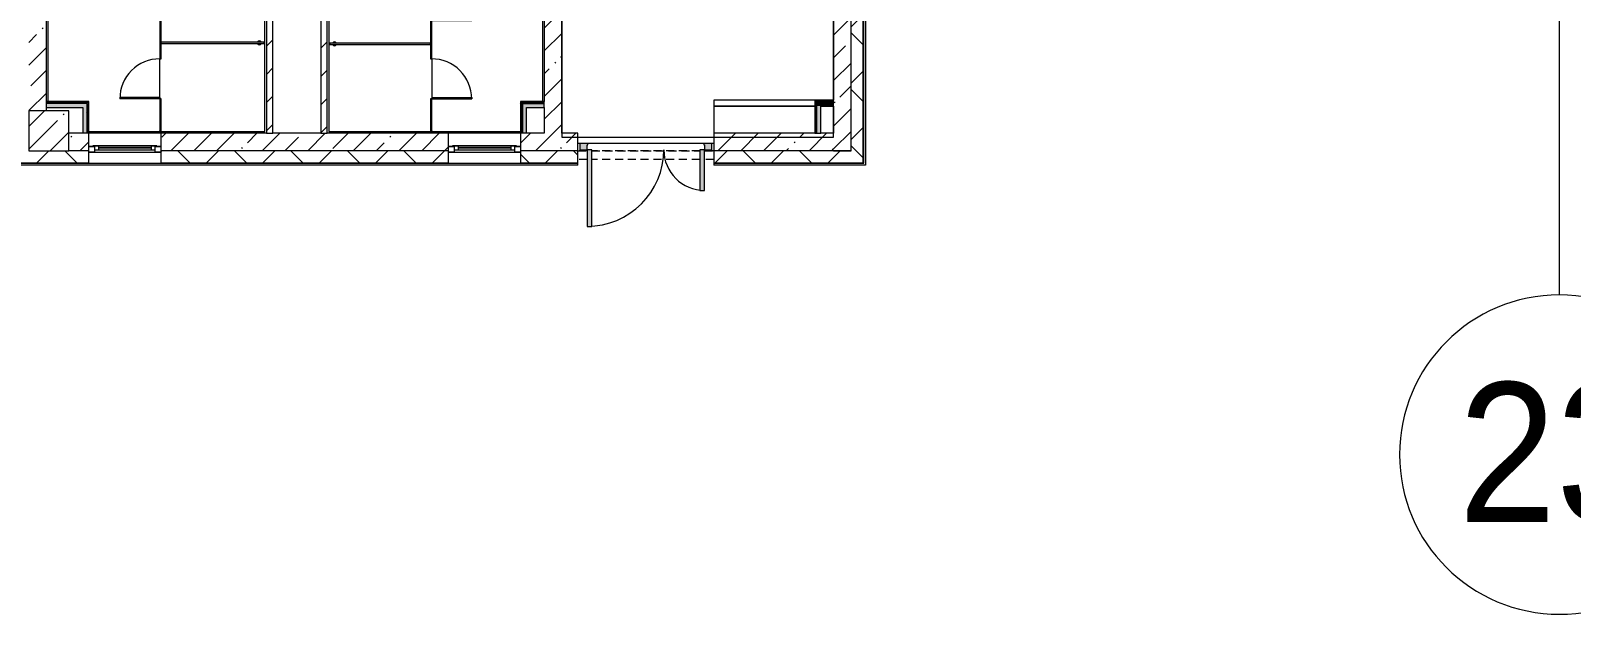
# Model space of a CAD drawing. Header units: millimetres. Extents: x -3724 to 231642, y -8553 to 29017.
# Drawn here: x 145139 to 164412, y -5906 to 1402 of the extents above; entities that cross this region are included whole.
import ezdxf

# ---------------------------------------------------------------- set-up
doc = ezdxf.new("R2010")
doc.units = ezdxf.units.MM
doc.linetypes.add('200_ШТРИХ__ш1_п0_6_', pattern=[160, 100, -60])
for name, color, linetype, lineweight in [('A-DETL-MBND-1', 7, '200_ШТРИХ__ш1_п0_6_', 9), ('A-DOOR-4', 7, 'Continuous', 5), ('A-GENM-1', 7, 'Continuous', 5), ('A-GLAZ-2', 7, 'Continuous', 5), ('A-WALL', 7, 'Continuous', 9), ('A-WALL-3', 7, 'Continuous', 5), ('I-WALL-3', 7, 'Continuous', 5), ('S-COLS-2', 7, 'Continuous', 5), ('S-STRS-MBND-2', 7, 'Continuous', 5), ('Оси', 7, 'Continuous', 9), ('Оси-1', 7, 'Continuous', 20)]:
    doc.layers.add(name, color=color, linetype=linetype, lineweight=lineweight)
for name, color, linetype, lineweight, true_color in [('A-DOOR-2', 7, 'Continuous', 5, 0xaaaaaa), ('A-DOOR-3', 7, 'Continuous', 5, 0xe2e2e2), ('A-DOOR-FRAM-4', 7, 'Continuous', 5, 0xaaaaaa), ('A-FLOR-1', 7, 'Continuous', 5, 0xaaaaaa), ('A-GENM-2', 7, 'Continuous', 5, 0xe2ddcd), ('A-WALL-5', 7, 'Continuous', 5, 0x737373), ('I-WALL-1', 7, 'Continuous', 5, 0xe7e7e7), ('I-WALL-2', 7, 'Continuous', 9, 0xe7e7e7)]:
    doc.layers.add(name, color=color, linetype=linetype, lineweight=lineweight, true_color=true_color)
doc.styles.add('Arial_1', font='arial.ttf', dxfattribs={"width": 0.9, "height": 1750})
pattern_1 = [(45, (79704.28, 0), (-285.1231, 285.1231), []), (45, (79989.4, 0), (-285.1231, 285.1231), [504.031, -100.806, 16.764, -84.042])]
pattern_2 = [(45, (79704.3, 0), (-353.5534, 353.5534), []), (135, (79704.3, 0), (-353.5534, -353.5534), [])]
pattern_3 = [(45, (79704.28, 0), (-176.7767, 176.7767), [])]
pattern_4 = [(45, (79704.3, 0), (-530.33, 530.33), []), (135, (79704.3, 0), (-530.33, -530.33), [])]

# ---------------------------------------------------------------- blocks, each defined once
blk = doc.blocks.new('BSC_Колонна _Прямоугольная - 500х500-V169-1_3_1_птичка')
at = {"layer": 'S-COLS-2'}
h = blk.add_hatch(dxfattribs=at)
h.set_pattern_fill('FP_130', color=256, style=0, pattern_type=2)
h.set_pattern_definition([(45, (-65660, -150), (-285.1231, 285.1231), []), (45, (-65374.88, -150), (-285.1231, 285.1231), [504.031, -100.806, 16.764, -84.042])])
h.paths.add_polyline_path([(250, -250), (250, 250), (-250, 250), (-250, -250)])
for p, q in [((250, 250), (-250, 250)), ((-250, 250), (-250, -250)), ((250, -250), (250, 250)), ((-250, -250), (250, -250))]:
    blk.add_line(p, q, dxfattribs=at)
blk = doc.blocks.new('120_Окно_СКБ_1Ст - 120_Окно_СКБ_1Ст 900х2500_h_-20664874-1_3_1_птичка')
at = {"layer": 'A-GLAZ-2'}
for p, q in [((-450, -127), (-450, -57)), ((-450, -57), (-380, -57)), ((450, -57), (-450, -57)), ((-380, -127), (-450, -127)), ((-450, -127), (-400, -127)), ((-380, -127), (-400, -127)), ((-400, -127), (-400, -137)), ((-400, -137), (400, -137)), ((400, -137), (-400, -137)), ((-380, -57), (-380, -127)), ((380, -87), (-380, -87)), ((-380, -87), (-380, -127)), ((-330, -137), (-330, -87)), ((-330, -107), (330, -107)), ((330, -117), (-330, -117)), ((330, -137), (330, -87)), ((380, -127), (380, -57)), ((380, -57), (450, -57)), ((380, -127), (380, -87)), ((450, -127), (380, -127)), ((400, -127), (380, -127)), ((400, -127), (450, -127)), ((400, -137), (400, -127)), ((450, -57), (450, -127))]:
    blk.add_line(p, q, dxfattribs=at)
blk = doc.blocks.new('131_Сантехническая перегородка_Дверь - СД-1-29846662-1_3_1_птичка')
at = {"layer": 'A-GENM-2'}
for points in [[(0, 8), (0, -8), (317, -8), (317, 8), (197, 8)], [(817, -8), (1119, -8), (1119, 8), (817, 8), (817, -8)]]:
    blk.add_hatch(color=256, dxfattribs=at).paths.add_polyline_path(points)
at = {"layer": 'A-DOOR-4'}
for p, q in [((333, -8), (317, -8)), ((317, -8), (317, -508)), ((333, -8), (333, -508)), ((333, -508), (317, -508))]:
    blk.add_line(p, q, dxfattribs=at)
blk.add_arc((317, -8), 500, 270, 0, dxfattribs=at)
at = {"layer": 'A-GENM-1'}
for p, q in [((317, 8), (0, 8)), ((0, 8), (0, -8)), ((317, -8), (317, 8)), ((1135, 8), (817, 8)), ((817, 8), (817, -8)), ((1135, -8), (1135, 8)), ((0, -8), (317, -8)), ((817, -8), (1135, -8))]:
    blk.add_line(p, q, dxfattribs=at)
blk = doc.blocks.new('131_Сантехническая перегородка - СП-4-30850728-1_3_1_птичка')
at = {"layer": 'A-GENM-2'}
blk.add_hatch(color=256, dxfattribs=at).paths.add_polyline_path([(1330, -8), (1330, 8), (71, 8), (71, -8)])
at = {"layer": 'A-GENM-1'}
for p, q in [((1330, 8), (71, 8)), ((71, 8), (71, -8)), ((1330, -8), (1330, 8)), ((71, -8), (1330, -8))]:
    blk.add_line(p, q, dxfattribs=at)
at = {"layer": 'A-GENM-1', "flags": 128}
for points in [[(143, 8), (142, 9), (142, 9), (142, 9), (141, 10), (141, 10), (141, 11), (140, 11), (140, 12), (139, 12), (139, 12), (138, 13), (138, 13), (137, 13), (137, 14), (136, 14), (135, 14), (135, 14), (134, 14), (134, 15), (133, 15), (133, 15), (132, 15), (131, 15), (131, 15), (130, 15), (130, 15), (129, 15), (128, 15), (128, 15), (127, 15), (127, 15), (126, 15), (125, 14), (125, 14), (124, 14), (124, 14), (123, 13), (123, 13), (122, 13), (122, 13), (121, 12), (121, 12), (120, 11), (120, 11), (119, 11), (119, 10), (119, 10), (118, 9), (118, 9), (117, 8), (117, 8)], [(117, -8), (118, -9), (118, -9), (118, -9), (119, -10), (119, -10), (120, -11), (120, -11), (120, -12), (121, -12), (121, -12), (122, -13), (122, -13), (123, -13), (123, -14), (124, -14), (125, -14), (125, -14), (126, -14), (126, -15), (127, -15), (127, -15), (128, -15), (129, -15), (129, -15), (130, -15), (130, -15), (131, -15), (132, -15), (132, -15), (133, -15), (133, -15), (134, -15), (135, -14), (135, -14), (136, -14), (136, -14), (137, -13), (137, -13), (138, -13), (138, -13), (139, -12), (139, -12), (140, -11), (140, -11), (141, -11), (141, -10), (142, -10), (142, -9), (142, -9), (143, -8), (143, -8)]]:
    blk.add_lwpolyline(points, dxfattribs=at)
at = {"layer": 'A-GENM-1'}
for radius, start, end in [(24.6, 19.9113, 160.0887), (17.6, 45, 135), (17.6, 45, 135), (15.1, 45, 135), (24.6, 199.9113, 340.0887), (17.6, 225, 315), (17.6, 225, 315), (15.1, 225, 315)]:
    blk.add_arc((130, 0), radius, start, end, dxfattribs=at)
blk = doc.blocks.new('131_Сантехническая перегородка_Дверь - СД-1-30819167-1_3_1_птичка')
at = {"layer": 'A-GENM-2'}
for points in [[(0, 7), (2, 7), (18, 7), (18, -8), (305, -8), (305, 8), (0, 8)], [(805, 8), (805, -8), (1109, -8), (1109, 8)]]:
    blk.add_hatch(color=256, dxfattribs=at).paths.add_polyline_path(points)
at = {"layer": 'A-DOOR-4'}
for p, q in [((321, 508), (305, 508)), ((305, 8), (305, 508)), ((321, 8), (321, 508)), ((321, 8), (305, 8))]:
    blk.add_line(p, q, dxfattribs=at)
blk.add_arc((305, 8), 500, 360, 90, dxfattribs=at)
at = {"layer": 'A-GENM-1'}
for p, q in [((305, 8), (0, 8)), ((0, 8), (0, -8)), ((305, -8), (305, 8)), ((1110, 8), (805, 8)), ((805, 8), (805, -8)), ((1110, -8), (1110, 8)), ((0, -8), (305, -8)), ((805, -8), (1110, -8))]:
    blk.add_line(p, q, dxfattribs=at)
blk = doc.blocks.new('131_Сантехническая перегородка - СП-4-29831414-1_3_1_птичка')
at = {"layer": 'A-GENM-2'}
blk.add_hatch(color=256, dxfattribs=at).paths.add_polyline_path([(102, 8), (26, 8), (26, -8), (1330, -8), (1330, 8)])
at = {"layer": 'A-GENM-1'}
for p, q in [((1330, 8), (26, 8)), ((26, 8), (26, -8)), ((1330, -8), (1330, 8)), ((26, -8), (1330, -8))]:
    blk.add_line(p, q, dxfattribs=at)
at = {"layer": 'A-GENM-1', "flags": 128}
for points in [[(97, 8), (97, 9), (96, 9), (96, 9), (96, 10), (95, 10), (95, 11), (94, 11), (94, 12), (93, 12), (93, 12), (92, 13), (92, 13), (91, 13), (91, 14), (90, 14), (90, 14), (89, 14), (89, 14), (88, 15), (87, 15), (87, 15), (86, 15), (86, 15), (85, 15), (84, 15), (84, 15), (83, 15), (83, 15), (82, 15), (81, 15), (81, 15), (80, 15), (80, 14), (79, 14), (78, 14), (78, 14), (77, 13), (77, 13), (76, 13), (76, 13), (75, 12), (75, 12), (74, 11), (74, 11), (74, 11), (73, 10), (73, 10), (72, 9), (72, 9), (72, 8), (71, 8)], [(71, -8), (72, -9), (72, -9), (72, -9), (73, -10), (73, -10), (74, -11), (74, -11), (75, -12), (75, -12), (76, -12), (76, -13), (77, -13), (77, -13), (78, -14), (78, -14), (79, -14), (79, -14), (80, -14), (80, -15), (81, -15), (82, -15), (82, -15), (83, -15), (83, -15), (84, -15), (85, -15), (85, -15), (86, -15), (86, -15), (87, -15), (88, -15), (88, -15), (89, -14), (89, -14), (90, -14), (90, -14), (91, -13), (92, -13), (92, -13), (93, -13), (93, -12), (94, -12), (94, -11), (94, -11), (95, -11), (95, -10), (96, -10), (96, -9), (96, -9), (97, -8), (97, -8)]]:
    blk.add_lwpolyline(points, dxfattribs=at)
at = {"layer": 'A-GENM-1'}
for radius, start, end in [(24.6, 19.9113, 160.0887), (17.6, 45, 135), (17.6, 45, 135), (15.1, 45, 135), (24.6, 199.9113, 340.0887), (17.6, 225, 315), (17.6, 225, 315), (15.1, 225, 315)]:
    blk.add_arc((84, 0), radius, start, end, dxfattribs=at)
blk = doc.blocks.new('110_Дверь_СКБ_2Ст_Наружная - ДН-1_л__ Двухстворчатая 1350 х3200 _ЛК_ в свету с верхним остеклением 2-22448815-1_3_1_птичка')
at = {"layer": 'A-DOOR-3'}
for points in [[(754.5, -91), (754.5, 869), (694.5, 869), (694.5, -91)], [(-655.5, -91), (-655.5, 419), (-715.5, 419), (-715.5, -91)]]:
    blk.add_hatch(color=256, dxfattribs=at).paths.add_polyline_path(points)
h = blk.add_hatch(color=256, dxfattribs=at)
h.paths.add_polyline_path([(754.5, -171), (844.5, -171), (844.5, -91), (754.5, -91), (754.5, -151), (744.5, -151), (744.5, -171)])
h.paths.add_polyline_path([(-715.5, -171), (-705.5, -171), (-705.5, -151), (-715.5, -151), (-715.5, -91), (-805.5, -91), (-805.5, -171)])
at = {"layer": 'A-DOOR-2'}
for p, q in [((754.5, 869), (694.5, 869)), ((694.5, 869), (694.5, -91)), ((754.5, -91), (754.5, 869)), ((-715.5, 419), (-715.5, -91)), ((-655.5, 419), (-715.5, 419)), ((-655.5, -91), (-655.5, 419)), ((-715.5, -91), (-655.5, -91)), ((694.5, -91), (754.5, -91))]:
    blk.add_line(p, q, dxfattribs=at)
for centre, radius, start, end in [((754.5, -91), 960, 90, 180), ((-715.5, -91), 510, 0, 90)]:
    blk.add_arc(centre, radius, start, end, dxfattribs=at)
at = {"layer": 'A-DOOR-FRAM-4'}
for p, q in [((-715.5, -91), (-805.5, -91)), ((-805.5, -91), (-805.5, -171)), ((-805.5, -171), (-705.5, -171)), ((-715.5, -151), (-715.5, -91)), ((-705.5, -151), (-715.5, -151)), ((-705.5, -171), (-705.5, -151)), ((754.5, -151), (744.5, -151)), ((744.5, -151), (744.5, -171)), ((744.5, -171), (844.5, -171)), ((754.5, -91), (754.5, -151)), ((844.5, -91), (754.5, -91)), ((844.5, -171), (844.5, -91))]:
    blk.add_line(p, q, dxfattribs=at)
blk = doc.blocks.new('131_Сантехническая перегородка_Дверь_сдвиг_ - СД-1-30823593-1_3_1_птичка')
at = {"layer": 'A-GENM-2'}
for points in [[(0, -8), (400, -8), (400, 8), (0, 8)], [(900, 8), (900, -8), (1089, -8), (1089, 8)]]:
    blk.add_hatch(color=256, dxfattribs=at).paths.add_polyline_path(points)
at = {"layer": 'A-DOOR-4'}
for p, q in [((416, 508), (400, 508)), ((400, 8), (400, 508)), ((416, 8), (416, 508)), ((416, 8), (400, 8))]:
    blk.add_line(p, q, dxfattribs=at)
blk.add_arc((400, 8), 500, 360, 90, dxfattribs=at)
at = {"layer": 'A-GENM-1'}
for p, q in [((400, 8), (0, 8)), ((0, 8), (0, -8)), ((400, -8), (400, 8)), ((1100, 8), (900, 8)), ((900, 8), (900, -8)), ((1100, -8), (1100, 8)), ((0, -8), (400, -8)), ((900, -8), (1100, -8))]:
    blk.add_line(p, q, dxfattribs=at)
blk = doc.blocks.new('131_Сантехническая перегородка_Дверь_сдвиг_ - СД-1-30819161-1_3_1_птичка')
at = {"layer": 'A-GENM-2'}
for points in [[(0, -8), (400, -8), (400, 8), (0, 8)], [(900, -8), (1062, -8), (1062, 8), (900, 8), (900, -8)]]:
    blk.add_hatch(color=256, dxfattribs=at).paths.add_polyline_path(points)
at = {"layer": 'A-DOOR-4'}
for p, q in [((416, -8), (400, -8)), ((400, -8), (400, -508)), ((416, -8), (416, -508)), ((416, -508), (400, -508))]:
    blk.add_line(p, q, dxfattribs=at)
blk.add_arc((400, -8), 500, 270, 0, dxfattribs=at)
at = {"layer": 'A-GENM-1'}
for p, q in [((400, 8), (0, 8)), ((0, 8), (0, -8)), ((400, -8), (400, 8)), ((1100, 8), (900, 8)), ((900, 8), (900, -8)), ((1100, -8), (1100, 8)), ((0, -8), (400, -8)), ((900, -8), (1100, -8))]:
    blk.add_line(p, q, dxfattribs=at)
blk = doc.blocks.new('Зашивка приборов отопления5 - Зашивка приборов отопления-33272456-1_3_1_птичка')
at = {"layer": 'A-WALL-3'}
for p, q in [((75245, 535), (73980, 535)), ((73980, 535), (73980, 460)), ((75245, 460), (73980, 460)), ((73980, 460), (73980, 120)), ((73980, 460), (75245, 460))]:
    blk.add_line(p, q, dxfattribs=at)
blk = doc.blocks.new('Ось сетки - D8-29747960-1_3_1_птичка')
at = {"layer": 'Оси-1'}
for start, end in [(360, 180), (180, 360)]:
    blk.add_arc((0, 0), 4, start, end, dxfattribs=at)

msp = doc.modelspace()

# ---------------------------------------------------------------- hatches: boundary and pattern name
at = {"layer": 'A-WALL-3'}
h = msp.add_hatch(dxfattribs=at)
h.set_pattern_fill('FP_137', color=256, style=0, pattern_type=2)
h.set_pattern_definition(pattern_2)
h.paths.add_polyline_path([(155514.3, -250), (155554.3, -250), (155554.3, 3550), (155404.3, 3550), (155404.3, -250)])
h = msp.add_hatch(dxfattribs=at)
h.set_pattern_fill('FP_137', color=256, style=0, pattern_type=2)
h.set_pattern_definition(pattern_2)
h.paths.add_polyline_path([(155398.1, -250), (155404.3, -250), (155404.3, -100), (153684.3, -100), (153684.3, -250), (155396.3, -250)])
h.paths.add_polyline_path([(143964.3, -250), (143964.3, -100), (143414.3, -100), (143414.3, -250), (143786.9, -250)])
h.paths.add_polyline_path([(144864.3, -250), (145864.3, -250), (145864.3, -100), (144864.3, -100), (144864.3, -118)])
h.paths.add_polyline_path([(146764.3, -250), (150364.3, -250), (150364.3, -100), (146764.3, -100), (146764.3, -113)])
h.paths.add_polyline_path([(151652.9, -250), (151984.3, -250), (151984.3, -100), (151264.3, -101.8), (151264.3, -250)])
h.paths.add_polyline_path([(140640.5, -250), (141314.3, -250), (141314.3, -100), (140614.3, -100), (140614.3, -250)])
h.paths.add_polyline_path([(139714.3, -250), (139714.3, -100), (138964.3, -100), (138964.3, -250), (139591.7, -250)])
h.paths.add_polyline_path([(136864.3, -250), (136864.3, -100), (136114.3, -100), (136114.3, -250), (136445.3, -250)])
h.paths.add_polyline_path([(131575.8, -250), (133014.3, -250), (133014.3, -100), (131575.8, -100), (131575.8, -150.7)])
h.paths.add_polyline_path([(122441.8, -250), (124014.3, -250), (124014.3, -100), (122441.8, -100), (122441.8, -173.5)])
h.paths.add_polyline_path([(119664.5, -250), (120341.8, -250), (120341.8, -100), (119644.3, -100), (119644.3, -250)])
h.paths.add_polyline_path([(129475.8, -250), (129475.8, -100), (128764.3, -100), (128764.3, -250), (129103.7, -250)])
h.paths.add_polyline_path([(118095.3, -250), (118744.3, -250), (118744.3, -100), (118095.3, -100), (118095.3, -186.7)])
h.paths.add_polyline_path([(127864.3, -250), (127864.3, -100), (127114.3, -100), (127114.3, -250)])
at = {"layer": 'I-WALL-1'}
for points in [[(145839.3, 440.5), (145839.3, 490.5), (145334.3, 490.5), (145334.3, 440.5), (145789.3, 440.5)], [(151339.3, 120), (151339.3, 440.5), (151289.3, 440.5), (151289.3, 120)]]:
    msp.add_hatch(color=256, dxfattribs=at).paths.add_polyline_path(points)
at = {"layer": 'I-WALL-2'}
for points in [[(145789.3, 120), (145839.3, 120), (145839.3, 440.5), (145789.3, 440.5), (145789.3, 140)], [(151544.3, 440.5), (151564.3, 440.5), (151563.5, 490.5), (151289.3, 490.5), (151289.3, 440.5), (151339.3, 440.5)], [(155184.3, 460), (155184.3, 510), (154974.3, 510), (154974.3, 460), (155085.5, 460)], [(154974.3, 120), (155024.3, 120), (155024.3, 460), (154974.3, 460), (154974.3, 124.3)]]:
    msp.add_hatch(color=256, dxfattribs=at).paths.add_polyline_path(points)
at = {"layer": 'I-WALL-3'}
h = msp.add_hatch(dxfattribs=at)
h.set_pattern_fill('FP_118', color=256, style=0, pattern_type=2)
h.set_pattern_definition(pattern_1)
h.paths.add_polyline_path([(151564.3, -100), (151784.3, -100), (151784.3, 7900), (151564.3, 7900), (151564.3, -63.2)])
h = msp.add_hatch(dxfattribs=at)
h.set_pattern_fill('FP_118', color=256, style=0, pattern_type=2)
h.set_pattern_definition(pattern_1)
h.paths.add_polyline_path([(145334.3, 400), (145334.3, 7400), (145114.3, 7400), (145114.3, 400)])
h = msp.add_hatch(dxfattribs=at)
h.set_pattern_fill('FP_135', color=256, style=0, pattern_type=2)
h.set_pattern_definition(pattern_3)
h.paths.add_polyline_path([(148169.3, 120), (148169.3, 3760), (148089.3, 3760), (148089.3, 120)])
h = msp.add_hatch(dxfattribs=at)
h.set_pattern_fill('FP_135', color=256, style=0, pattern_type=2)
h.set_pattern_definition(pattern_3)
h.paths.add_polyline_path([(148849.3, 120), (148849.3, 3760), (148769.3, 3760), (148769.3, 120)])
h = msp.add_hatch(dxfattribs=at)
h.set_pattern_fill('FP_118', color=256, style=0, pattern_type=2)
h.set_pattern_definition(pattern_1)
h.paths.add_polyline_path([(155404.3, -100), (155404.3, 3550), (155184.3, 3550), (155184.3, -100), (155323.7, -100)])
h = msp.add_hatch(dxfattribs=at)
h.set_pattern_fill('FP_215', color=256, style=0, pattern_type=2)
h.set_pattern_definition(pattern_4)
h.paths.add_polyline_path([(145851.8, 120), (145849.8, 490.5), (145839.3, 490.5), (145839.3, 120)])
h = msp.add_hatch(dxfattribs=at)
h.set_pattern_fill('FP_215', color=256, style=0, pattern_type=2)
h.set_pattern_definition(pattern_4)
h.paths.add_polyline_path([(145864.3, 120), (145864.3, 503), (145851.8, 503), (145851.8, 120)])
h = msp.add_hatch(dxfattribs=at)
h.set_pattern_fill('FP_215', color=256, style=0, pattern_type=2)
h.set_pattern_definition(pattern_4)
h.paths.add_polyline_path([(151563.9, 503), (151564.3, 503), (151564.3, 515.5), (151264.3, 515.5), (151264.3, 503), (151544.3, 503)])
h = msp.add_hatch(dxfattribs=at)
h.set_pattern_fill('FP_215', color=256, style=0, pattern_type=2)
h.set_pattern_definition(pattern_4)
h.paths.add_polyline_path([(151276.8, 120), (151276.8, 503), (151264.3, 503), (151264.3, 120)])
h = msp.add_hatch(dxfattribs=at)
h.set_pattern_fill('FP_215', color=256, style=0, pattern_type=2)
h.set_pattern_definition(pattern_4)
h.paths.add_polyline_path([(151563.5, 490.5), (151564.3, 490.5), (151563.9, 503), (151276.8, 503), (151276.8, 490.5), (151544.3, 490.5)])
h = msp.add_hatch(dxfattribs=at)
h.set_pattern_fill('FP_118', color=256, style=0, pattern_type=2)
h.set_pattern_definition(pattern_1)
h.paths.add_polyline_path([(151564.3, -100), (151564.3, 120), (151264.3, 120), (151264.3, -100)])
h.paths.add_polyline_path([(145614.3, -100), (145864.3, -100), (145864.3, 120), (145614.3, 120), (145614.3, -48)])
h.paths.add_polyline_path([(146764.3, -100), (150364.3, -100), (150364.3, 120), (146764.3, 120)])
h = msp.add_hatch(dxfattribs=at)
h.set_pattern_fill('FP_118', color=256, style=0, pattern_type=2)
h.set_pattern_definition(pattern_1)
h.paths.add_polyline_path([(153684.3, -100), (155184.3, -100), (155184.3, 120), (153684.3, 120)])
h.paths.add_polyline_path([(151984.3, -100), (151984.3, 120), (151784.3, 120), (151784.3, -100), (151906.7, -100)])

# ---------------------------------------------------------------- linework, layer by layer
at = {"layer": 'A-DETL-MBND-1'}
for p, q in [((151984.3, -100), (152099.3, -100)), ((152099.3, -100), (151984.3, -100)), ((152159.3, -100), (153509.3, -100)), ((153509.3, -100), (152159.3, -100)), ((153569.3, -100), (153684.3, -100)), ((153684.3, -100), (153569.3, -100)), ((152099.3, -210), (151984.3, -210)), ((153509.3, -210), (152159.3, -210)), ((153684.3, -210), (153569.3, -210))]:
    msp.add_line(p, q, dxfattribs=at)
at = {"layer": 'A-FLOR-1'}
for p, q in [((151544.3, 515.6), (151544.3, 7660)), ((145354.3, 7380), (145354.3, 515.5)), ((148069.3, 140), (148069.3, 3740)), ((148869.3, 3740), (148869.3, 140)), ((146753.3, 551), (146753.3, 1051)), ((150155.3, 1051), (150155.3, 551)), ((151264.3, 515.6), (151544.3, 515.6)), ((145864.3, 140), (148069.3, 140)), ((146753.3, 140), (146753.3, 151)), ((148869.3, 140), (151264.3, 140)), ((150155.3, 151), (150155.3, 140)), ((152009.3, -8), (151984.3, -8)), ((153559.3, -8), (152109.3, -8)), ((153684.3, -8), (153659.3, -8))]:
    msp.add_line(p, q, dxfattribs=at)
at = {"layer": 'A-WALL'}
for p, q in [((155404.3, -100), (155404.3, 3550)), ((155554.3, -250), (155554.3, 3550)), ((155557.3, -253), (155557.3, 3550)), ((145851.8, 503), (145334.3, 503)), ((145839.3, 490.5), (145334.3, 490.5)), ((145839.3, 490.5), (145839.3, 120)), ((145851.8, 503), (145851.8, 120)), ((151276.8, 503), (151276.8, 120)), ((151276.8, 503), (151564.3, 503)), ((151289.3, 490.5), (151289.3, 120)), ((151289.3, 490.5), (151564.3, 490.5)), ((151564.3, 440.5), (151564.3, 515.5)), ((154961.8, 522.5), (155184.3, 522.5)), ((154961.8, 120), (154961.8, 522.5)), ((154974.3, 510), (155184.3, 510)), ((154974.3, 120), (154974.3, 510)), ((155184.3, 460), (155184.3, 535)), ((148089.3, 120), (148169.3, 120)), ((148769.3, 120), (148849.3, 120)), ((154949.3, 120), (155024.3, 120)), ((145864.3, -100), (145614.3, -100)), ((150364.3, -100), (146764.3, -100)), ((151564.3, -100), (151264.3, -100)), ((151984.3, -100), (151784.3, -100)), ((155184.3, -100), (153684.3, -100)), ((144864.3, -250), (145864.3, -250)), ((144864.3, -253), (145864.3, -253)), ((146764.3, -250), (150364.3, -250)), ((146764.3, -253), (150364.3, -253)), ((151264.3, -250), (151984.3, -250)), ((151264.3, -253), (151984.3, -253)), ((153684.3, -250), (155554.3, -250)), ((153684.3, -253), (155557.3, -253))]:
    msp.add_line(p, q, dxfattribs=at)
at = {"layer": 'A-WALL-3'}
for p, q in [((155562.3, -258), (155562.3, 3300)), ((155584.3, 3300), (155584.3, -280)), ((145864.3, -258), (145864.3, -100)), ((146764.3, -100), (146764.3, -258)), ((150364.3, -258), (150364.3, -100)), ((151264.3, -100), (151264.3, -258)), ((151784.3, -100), (151564.3, -100)), ((151984.3, -280), (151984.3, -100)), ((153684.3, -100), (153684.3, -280)), ((155404.3, -100), (155184.3, -100)), ((143964.3, -258), (151984.3, -258)), ((153684.3, -258), (155562.3, -258)), ((155584.3, -280), (153684.3, -280))]:
    msp.add_line(p, q, dxfattribs=at)
at = {"layer": 'A-WALL-5'}
msp.add_line((151984.3, -280), (79414.3, -280), dxfattribs=at)
at = {"layer": 'I-WALL-3'}
for p, q in [((151564.3, 7900), (151564.3, 515.5)), ((151784.3, 120), (151784.3, 7680)), ((145334.3, 400), (145334.3, 7400)), ((148089.3, 3760), (148089.3, 120)), ((148169.3, 120), (148169.3, 3760)), ((148769.3, 3760), (148769.3, 120)), ((148849.3, 120), (148849.3, 3760)), ((155184.3, 3550), (155184.3, 535)), ((145864.3, 515.5), (145334.3, 515.5)), ((145334.3, 440.5), (145789.3, 440.5)), ((145789.3, 440.5), (145789.3, 120)), ((145864.3, -100), (145864.3, 515.5)), ((151264.3, 515.5), (151264.3, -100)), ((151564.3, 515.5), (151264.3, 515.5)), ((151339.3, 120), (151339.3, 440.5)), ((151339.3, 440.5), (151564.3, 440.5)), ((151564.3, 440.5), (151564.3, 120)), ((155184.3, 535), (154949.3, 535)), ((154949.3, 535), (154949.3, 120)), ((155024.3, 460), (155184.3, 460)), ((155024.3, 120), (155024.3, 460)), ((155184.3, 460), (155184.3, 120)), ((148089.3, 120), (145614.3, 120)), ((146764.3, 120), (146764.3, -100)), ((148769.3, 120), (148169.3, 120)), ((151564.3, 120), (148849.3, 120)), ((150364.3, -100), (150364.3, 120)), ((151984.3, 120), (151784.3, 120)), ((151984.3, -100), (151984.3, 120)), ((154949.3, 120), (153684.3, 120)), ((153684.3, 120), (153684.3, -100)), ((155184.3, 120), (155024.3, 120)), ((155184.3, -100), (155404.3, -100))]:
    msp.add_line(p, q, dxfattribs=at)
at = {"layer": 'S-STRS-MBND-2'}
for p, q in [((151784.3, 1569.7), (151784.3, 69.7)), ((155184.3, 69.7), (155184.3, 1569.7)), ((151784.3, 69.7), (155184.3, 69.7))]:
    msp.add_line(p, q, dxfattribs=at)
at = {"layer": 'Оси'}
msp.add_line((164264.3, -1906.3), (164264.3, 9979), dxfattribs=at)

# ---------------------------------------------------------------- block references
at = {"layer": 'A-DOOR-2', "rotation": 180}
msp.add_blockref('110_Дверь_СКБ_2Ст_Наружная - ДН-1_л__ Двухстворчатая 1350 х3200 _ЛК_ в свету с верхним остеклением 2-22448815-1_3_1_птичка', (152853.8, -179), dxfattribs=at)
at = {"layer": 'A-GENM-1'}
for name, p, rotation in [('131_Сантехническая перегородка_Дверь - СД-1-30819167-1_3_1_птичка', (146761.3, 1240), 89.99999999997657), ('131_Сантехническая перегородка_Дверь - СД-1-29846662-1_3_1_птичка', (150147.3, 1212.8), 90.00000000002345), ('131_Сантехническая перегородка_Дверь_сдвиг_ - СД-1-30823593-1_3_1_птичка', (146761.3, 151), 89.99999999997657), ('131_Сантехническая перегородка - СП-4-29831414-1_3_1_птичка', (148083.8, 1250), 180), ('131_Сантехническая перегородка_Дверь_сдвиг_ - СД-1-30819161-1_3_1_птичка', (150147.3, 151), 90.00000000002345)]:
    msp.add_blockref(name, p, dxfattribs=dict(at, rotation=rotation))
msp.add_blockref('131_Сантехническая перегородка - СП-4-30850728-1_3_1_птичка', (148808.9, 1240), dxfattribs=at)
at = {"layer": 'A-GLAZ-2', "rotation": 180}
for p in [(146314.3, -175), (150814.3, -175)]:
    msp.add_blockref('120_Окно_СКБ_1Ст - 120_Окно_СКБ_1Ст 900х2500_h_-20664874-1_3_1_птичка', p, dxfattribs=at)
at = {"layer": 'A-WALL-3'}
msp.add_blockref('Зашивка приборов отопления5 - Зашивка приборов отопления-33272456-1_3_1_птичка', (79704.3, 0), dxfattribs=at)
at = {"layer": 'S-COLS-2'}
msp.add_blockref('BSC_Колонна _Прямоугольная - 500х500-V169-1_3_1_птичка', (145364.3, 150), dxfattribs=at)
at = {"layer": 'Оси-1', "xscale": 499.9999999999995, "yscale": 499.9999999999995, "zscale": 499.9999999999995}
msp.add_blockref('Ось сетки - D8-29747960-1_3_1_птичка', (164264.3, -3906.3), dxfattribs=at)

# ---------------------------------------------------------------- texts
at = {"layer": 'Оси', "insert": (163001.2, -3003), "char_height": 1750, "width": 3030.379, "attachment_point": 1, "style": 'Arial_1'}
msp.add_mtext('23', dxfattribs=at)

doc.saveas('drawing.dxf')
